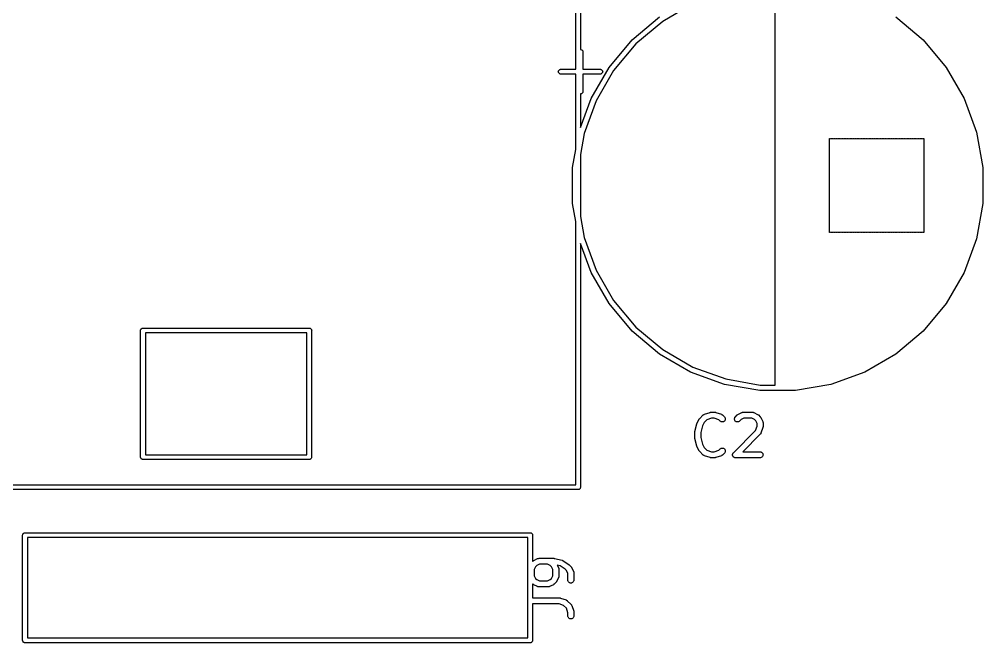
# Model space of a CAD drawing. Extents: x 66.2 to 106.7, y -141.1 to -95.9.
# Drawn here: x 81.13 to 105.47, y -141.09 to -125.34 of the extents above; entities that cross this region are included whole.
import ezdxf

# ---------------------------------------------------------------- set-up
doc = ezdxf.new("R2010")
doc.units = 0
doc.layers.add('BLACK', color=7, linetype='CONTINUOUS')

msp = doc.modelspace()

# ---------------------------------------------------------------- linework, layer by layer
at = {"layer": 'BLACK', "linetype": 'CONTINUOUS'}
for p, q in [((95.19, -126.605), (95.19, -124.58)), ((95.31, -124.58), (95.31, -126.105)), ((100.23, -134.581), (100.23, -124.58)), ((98.1516, -124.954), (97.3877, -125.395)), ((96.613, -125.863), (97.3074, -125.28)), ((103.273, -125.28), (103.967, -125.863)), ((97.3877, -125.395), (96.712, -125.962)), ((96.0304, -126.557), (96.613, -125.863)), ((96.712, -125.962), (96.1451, -126.638)), ((103.967, -125.863), (104.55, -126.557)), ((95.31, -126.105), (95.3104, -126.105)), ((95.3104, -126.105), (95.3221, -126.106)), ((95.3221, -126.106), (95.3334, -126.109)), ((95.3334, -126.109), (95.3438, -126.115)), ((95.3438, -126.115), (95.353, -126.122)), ((95.353, -126.122), (95.3605, -126.132)), ((95.3605, -126.132), (95.3661, -126.142)), ((95.3661, -126.142), (95.3695, -126.153)), ((95.3695, -126.153), (95.3704, -126.162)), ((95.3704, -126.162), (95.3704, -126.605)), ((94.7501, -126.665), (94.7512, -126.653)), ((94.7512, -126.677), (94.7501, -126.665)), ((94.7512, -126.653), (94.7547, -126.642)), ((94.7547, -126.688), (94.7512, -126.677)), ((94.7547, -126.642), (94.7602, -126.632)), ((94.7602, -126.698), (94.7547, -126.688)), ((94.7602, -126.632), (94.7677, -126.622)), ((94.7677, -126.708), (94.7602, -126.698)), ((94.7677, -126.622), (94.7769, -126.615)), ((94.7769, -126.715), (94.7677, -126.708)), ((94.7769, -126.615), (94.7873, -126.609)), ((94.7873, -126.721), (94.7769, -126.715)), ((94.7873, -126.609), (94.7986, -126.606)), ((94.7986, -126.724), (94.7873, -126.721)), ((94.7986, -126.606), (94.8074, -126.605)), ((94.8074, -126.725), (94.7986, -126.724)), ((94.8074, -126.605), (95.19, -126.605)), ((95.19, -126.725), (94.8074, -126.725)), ((95.19, -128.632), (95.19, -126.725)), ((95.3704, -126.605), (95.8133, -126.605)), ((95.8133, -126.725), (95.3704, -126.725)), ((95.3704, -126.725), (95.3704, -127.168)), ((95.5772, -127.342), (96.0304, -126.557)), ((96.1451, -126.638), (95.7041, -127.402)), ((95.8133, -126.605), (95.8221, -126.606)), ((95.8221, -126.724), (95.8133, -126.725)), ((95.8221, -126.606), (95.8334, -126.609)), ((95.8334, -126.721), (95.8221, -126.724)), ((95.8334, -126.609), (95.8438, -126.615)), ((95.8438, -126.715), (95.8334, -126.721)), ((95.8438, -126.615), (95.853, -126.622)), ((95.853, -126.708), (95.8438, -126.715)), ((95.853, -126.622), (95.8605, -126.632)), ((95.8605, -126.698), (95.853, -126.708)), ((95.8605, -126.632), (95.8661, -126.642)), ((95.8661, -126.688), (95.8605, -126.698)), ((95.8661, -126.642), (95.8695, -126.653)), ((95.8695, -126.677), (95.8661, -126.688)), ((95.8695, -126.653), (95.8706, -126.665)), ((95.8706, -126.665), (95.8695, -126.677)), ((104.55, -126.557), (105.003, -127.342)), ((95.3104, -127.225), (95.31, -127.225)), ((95.31, -127.225), (95.31, -128.077)), ((95.3221, -127.224), (95.3104, -127.225)), ((95.3334, -127.221), (95.3221, -127.224)), ((95.3438, -127.215), (95.3334, -127.221)), ((95.353, -127.208), (95.3438, -127.215)), ((95.3605, -127.198), (95.353, -127.208)), ((95.3661, -127.188), (95.3605, -127.198)), ((95.3695, -127.177), (95.3661, -127.188)), ((95.3704, -127.168), (95.3695, -127.177)), ((95.31, -128.077), (95.5772, -127.342)), ((95.7041, -127.402), (95.4024, -128.23)), ((105.003, -127.342), (105.313, -128.194)), ((95.4024, -128.23), (95.31, -128.754)), ((105.313, -128.194), (105.47, -129.087)), ((101.599, -128.358), (101.591, -128.356)), ((101.591, -128.356), (101.591, -130.724)), ((101.611, -128.359), (101.599, -128.358)), ((101.623, -128.358), (101.611, -128.359)), ((101.631, -128.356), (101.623, -128.358)), ((101.639, -128.358), (101.631, -128.356)), ((101.651, -128.359), (101.639, -128.358)), ((101.663, -128.358), (101.651, -128.359)), ((101.671, -128.356), (101.663, -128.358)), ((101.679, -128.358), (101.671, -128.356)), ((101.691, -128.359), (101.679, -128.358)), ((101.703, -128.358), (101.691, -128.359)), ((101.711, -128.356), (101.703, -128.358)), ((101.719, -128.358), (101.711, -128.356)), ((101.731, -128.359), (101.719, -128.358)), ((101.743, -128.358), (101.731, -128.359)), ((101.751, -128.356), (101.743, -128.358)), ((101.759, -128.358), (101.751, -128.356)), ((101.771, -128.359), (101.759, -128.358)), ((101.783, -128.358), (101.771, -128.359)), ((101.791, -128.356), (101.783, -128.358)), ((101.799, -128.358), (101.791, -128.356)), ((101.811, -128.359), (101.799, -128.358)), ((101.823, -128.358), (101.811, -128.359)), ((101.831, -128.356), (101.823, -128.358)), ((101.839, -128.358), (101.831, -128.356)), ((101.851, -128.359), (101.839, -128.358)), ((101.863, -128.358), (101.851, -128.359)), ((101.871, -128.356), (101.863, -128.358)), ((101.879, -128.358), (101.871, -128.356)), ((101.891, -128.359), (101.879, -128.358)), ((101.903, -128.358), (101.891, -128.359)), ((101.911, -128.356), (101.903, -128.358)), ((101.919, -128.358), (101.911, -128.356)), ((101.931, -128.359), (101.919, -128.358)), ((101.943, -128.358), (101.931, -128.359)), ((101.951, -128.356), (101.943, -128.358)), ((101.959, -128.358), (101.951, -128.356)), ((101.971, -128.359), (101.959, -128.358)), ((101.983, -128.358), (101.971, -128.359)), ((101.991, -128.356), (101.983, -128.358)), ((101.999, -128.358), (101.991, -128.356)), ((102.011, -128.359), (101.999, -128.358)), ((102.023, -128.358), (102.011, -128.359)), ((102.031, -128.356), (102.023, -128.358)), ((102.039, -128.358), (102.031, -128.356)), ((102.051, -128.359), (102.039, -128.358)), ((102.063, -128.358), (102.051, -128.359)), ((102.071, -128.356), (102.063, -128.358)), ((102.079, -128.358), (102.071, -128.356)), ((102.091, -128.359), (102.079, -128.358)), ((102.103, -128.358), (102.091, -128.359)), ((102.111, -128.356), (102.103, -128.358)), ((102.119, -128.358), (102.111, -128.356)), ((102.131, -128.359), (102.119, -128.358)), ((102.143, -128.358), (102.131, -128.359)), ((102.151, -128.356), (102.143, -128.358)), ((102.159, -128.358), (102.151, -128.356)), ((102.171, -128.359), (102.159, -128.358)), ((102.183, -128.358), (102.171, -128.359)), ((102.191, -128.356), (102.183, -128.358)), ((102.199, -128.358), (102.191, -128.356)), ((102.211, -128.359), (102.199, -128.358)), ((102.223, -128.358), (102.211, -128.359)), ((102.231, -128.356), (102.223, -128.358)), ((102.239, -128.358), (102.231, -128.356)), ((102.251, -128.359), (102.239, -128.358)), ((102.263, -128.358), (102.251, -128.359)), ((102.271, -128.356), (102.263, -128.358)), ((102.279, -128.358), (102.271, -128.356)), ((102.291, -128.359), (102.279, -128.358)), ((102.303, -128.358), (102.291, -128.359)), ((102.311, -128.356), (102.303, -128.358)), ((102.319, -128.358), (102.311, -128.356)), ((102.331, -128.359), (102.319, -128.358)), ((102.343, -128.358), (102.331, -128.359)), ((102.351, -128.356), (102.343, -128.358)), ((102.359, -128.358), (102.351, -128.356)), ((102.371, -128.359), (102.359, -128.358)), ((102.383, -128.358), (102.371, -128.359)), ((102.391, -128.356), (102.383, -128.358)), ((102.399, -128.358), (102.391, -128.356)), ((102.411, -128.359), (102.399, -128.358)), ((102.423, -128.358), (102.411, -128.359)), ((102.431, -128.356), (102.423, -128.358)), ((102.439, -128.358), (102.431, -128.356)), ((102.451, -128.359), (102.439, -128.358)), ((102.463, -128.358), (102.451, -128.359)), ((102.471, -128.356), (102.463, -128.358)), ((102.479, -128.358), (102.471, -128.356)), ((102.491, -128.359), (102.479, -128.358)), ((102.503, -128.358), (102.491, -128.359)), ((102.511, -128.356), (102.503, -128.358)), ((102.519, -128.358), (102.511, -128.356)), ((102.531, -128.359), (102.519, -128.358)), ((102.543, -128.358), (102.531, -128.359)), ((102.551, -128.356), (102.543, -128.358)), ((102.559, -128.358), (102.551, -128.356)), ((102.571, -128.359), (102.559, -128.358)), ((102.583, -128.358), (102.571, -128.359)), ((102.591, -128.356), (102.583, -128.358)), ((102.599, -128.358), (102.591, -128.356)), ((102.611, -128.359), (102.599, -128.358)), ((102.623, -128.358), (102.611, -128.359)), ((102.631, -128.356), (102.623, -128.358)), ((102.639, -128.358), (102.631, -128.356)), ((102.651, -128.359), (102.639, -128.358)), ((102.663, -128.358), (102.651, -128.359)), ((102.671, -128.356), (102.663, -128.358)), ((102.679, -128.358), (102.671, -128.356)), ((102.691, -128.359), (102.679, -128.358)), ((102.703, -128.358), (102.691, -128.359)), ((102.711, -128.356), (102.703, -128.358)), ((102.719, -128.358), (102.711, -128.356)), ((102.731, -128.359), (102.719, -128.358)), ((102.743, -128.358), (102.731, -128.359)), ((102.751, -128.356), (102.743, -128.358)), ((102.759, -128.358), (102.751, -128.356)), ((102.771, -128.359), (102.759, -128.358)), ((102.783, -128.358), (102.771, -128.359)), ((102.791, -128.356), (102.783, -128.358)), ((102.799, -128.358), (102.791, -128.356)), ((102.811, -128.359), (102.799, -128.358)), ((102.823, -128.358), (102.811, -128.359)), ((102.831, -128.356), (102.823, -128.358)), ((102.839, -128.358), (102.831, -128.356)), ((102.851, -128.359), (102.839, -128.358)), ((102.863, -128.358), (102.851, -128.359)), ((102.871, -128.356), (102.863, -128.358)), ((102.879, -128.358), (102.871, -128.356)), ((102.891, -128.359), (102.879, -128.358)), ((102.903, -128.358), (102.891, -128.359)), ((102.911, -128.356), (102.903, -128.358)), ((102.919, -128.358), (102.911, -128.356)), ((102.931, -128.359), (102.919, -128.358)), ((102.943, -128.358), (102.931, -128.359)), ((102.951, -128.356), (102.943, -128.358)), ((102.959, -128.358), (102.951, -128.356)), ((102.971, -128.359), (102.959, -128.358)), ((102.983, -128.358), (102.971, -128.359)), ((102.991, -128.356), (102.983, -128.358)), ((102.999, -128.358), (102.991, -128.356)), ((103.011, -128.359), (102.999, -128.358)), ((103.023, -128.358), (103.011, -128.359)), ((103.031, -128.356), (103.023, -128.358)), ((103.039, -128.358), (103.031, -128.356)), ((103.051, -128.359), (103.039, -128.358)), ((103.063, -128.358), (103.051, -128.359)), ((103.071, -128.356), (103.063, -128.358)), ((103.079, -128.358), (103.071, -128.356)), ((103.091, -128.359), (103.079, -128.358)), ((103.103, -128.358), (103.091, -128.359)), ((103.111, -128.356), (103.103, -128.358)), ((103.119, -128.358), (103.111, -128.356)), ((103.131, -128.359), (103.119, -128.358)), ((103.143, -128.358), (103.131, -128.359)), ((103.151, -128.356), (103.143, -128.358)), ((103.159, -128.358), (103.151, -128.356)), ((103.171, -128.359), (103.159, -128.358)), ((103.183, -128.358), (103.171, -128.359)), ((103.191, -128.356), (103.183, -128.358)), ((103.199, -128.358), (103.191, -128.356)), ((103.211, -128.359), (103.199, -128.358)), ((103.223, -128.358), (103.211, -128.359)), ((103.231, -128.356), (103.223, -128.358)), ((103.239, -128.358), (103.231, -128.356)), ((103.251, -128.359), (103.239, -128.358)), ((103.263, -128.358), (103.251, -128.359)), ((103.271, -128.356), (103.263, -128.358)), ((103.279, -128.358), (103.271, -128.356)), ((103.291, -128.359), (103.279, -128.358)), ((103.303, -128.358), (103.291, -128.359)), ((103.311, -128.356), (103.303, -128.358)), ((103.319, -128.358), (103.311, -128.356)), ((103.331, -128.359), (103.319, -128.358)), ((103.343, -128.358), (103.331, -128.359)), ((103.351, -128.356), (103.343, -128.358)), ((103.359, -128.358), (103.351, -128.356)), ((103.371, -128.359), (103.359, -128.358)), ((103.383, -128.358), (103.371, -128.359)), ((103.391, -128.356), (103.383, -128.358)), ((103.399, -128.358), (103.391, -128.356)), ((103.411, -128.359), (103.399, -128.358)), ((103.423, -128.358), (103.411, -128.359)), ((103.431, -128.356), (103.423, -128.358)), ((103.439, -128.358), (103.431, -128.356)), ((103.451, -128.359), (103.439, -128.358)), ((103.463, -128.358), (103.451, -128.359)), ((103.471, -128.356), (103.463, -128.358)), ((103.479, -128.358), (103.471, -128.356)), ((103.491, -128.359), (103.479, -128.358)), ((103.503, -128.358), (103.491, -128.359)), ((103.511, -128.356), (103.503, -128.358)), ((103.519, -128.358), (103.511, -128.356)), ((103.531, -128.359), (103.519, -128.358)), ((103.543, -128.358), (103.531, -128.359)), ((103.551, -128.356), (103.543, -128.358)), ((103.559, -128.358), (103.551, -128.356)), ((103.571, -128.359), (103.559, -128.358)), ((103.583, -128.358), (103.571, -128.359)), ((103.591, -128.356), (103.583, -128.358)), ((103.599, -128.358), (103.591, -128.356)), ((103.611, -128.359), (103.599, -128.358)), ((103.623, -128.358), (103.611, -128.359)), ((103.631, -128.356), (103.623, -128.358)), ((103.639, -128.358), (103.631, -128.356)), ((103.651, -128.359), (103.639, -128.358)), ((103.663, -128.358), (103.651, -128.359)), ((103.671, -128.356), (103.663, -128.358)), ((103.679, -128.358), (103.671, -128.356)), ((103.691, -128.359), (103.679, -128.358)), ((103.703, -128.358), (103.691, -128.359)), ((103.711, -128.356), (103.703, -128.358)), ((103.719, -128.358), (103.711, -128.356)), ((103.731, -128.359), (103.719, -128.358)), ((103.743, -128.358), (103.731, -128.359)), ((103.751, -128.356), (103.743, -128.358)), ((103.759, -128.358), (103.751, -128.356)), ((103.771, -128.359), (103.759, -128.358)), ((103.783, -128.358), (103.771, -128.359)), ((103.791, -128.356), (103.783, -128.358)), ((103.799, -128.358), (103.791, -128.356)), ((103.811, -128.359), (103.799, -128.358)), ((103.823, -128.358), (103.811, -128.359)), ((103.831, -128.356), (103.823, -128.358)), ((103.839, -128.358), (103.831, -128.356)), ((103.851, -128.359), (103.839, -128.358)), ((103.863, -128.358), (103.851, -128.359)), ((103.871, -128.356), (103.863, -128.358)), ((103.879, -128.358), (103.871, -128.356)), ((103.891, -128.359), (103.879, -128.358)), ((103.903, -128.358), (103.891, -128.359)), ((103.911, -128.356), (103.903, -128.358)), ((103.919, -128.358), (103.911, -128.356)), ((103.931, -128.359), (103.919, -128.358)), ((103.943, -128.358), (103.931, -128.359)), ((103.951, -128.356), (103.943, -128.358)), ((103.959, -128.358), (103.951, -128.356)), ((103.971, -128.359), (103.959, -128.358)), ((103.983, -128.358), (103.971, -128.359)), ((103.991, -128.356), (103.983, -128.358)), ((103.991, -130.724), (103.991, -128.356)), ((103.991, -128.356), (103.991, -128.356)), ((95.1098, -129.087), (95.19, -128.632)), ((95.31, -128.754), (95.31, -130.326)), ((95.1098, -129.993), (95.1098, -129.087)), ((105.47, -129.087), (105.47, -129.993)), ((95.19, -130.448), (95.1098, -129.993)), ((105.47, -129.993), (105.313, -130.886)), ((95.31, -130.326), (95.4024, -130.85)), ((95.19, -137.1), (95.19, -130.448)), ((95.4024, -130.85), (95.7041, -131.678)), ((101.591, -130.724), (101.599, -130.722)), ((101.599, -130.722), (101.611, -130.721)), ((101.611, -130.721), (101.623, -130.722)), ((101.623, -130.722), (101.631, -130.724)), ((101.631, -130.724), (101.639, -130.722)), ((101.639, -130.722), (101.651, -130.721)), ((101.651, -130.721), (101.663, -130.722)), ((101.663, -130.722), (101.671, -130.724)), ((101.671, -130.724), (101.679, -130.722)), ((101.679, -130.722), (101.691, -130.721)), ((101.691, -130.721), (101.703, -130.722)), ((101.703, -130.722), (101.711, -130.724)), ((101.711, -130.724), (101.719, -130.722)), ((101.719, -130.722), (101.731, -130.721)), ((101.731, -130.721), (101.743, -130.722)), ((101.743, -130.722), (101.751, -130.724)), ((101.751, -130.724), (101.759, -130.722)), ((101.759, -130.722), (101.771, -130.721)), ((101.771, -130.721), (101.783, -130.722)), ((101.783, -130.722), (101.791, -130.724)), ((101.791, -130.724), (101.799, -130.722)), ((101.799, -130.722), (101.811, -130.721)), ((101.811, -130.721), (101.823, -130.722)), ((101.823, -130.722), (101.831, -130.724)), ((101.831, -130.724), (101.839, -130.722)), ((101.839, -130.722), (101.851, -130.721)), ((101.851, -130.721), (101.863, -130.722)), ((101.863, -130.722), (101.871, -130.724)), ((101.871, -130.724), (101.879, -130.722)), ((101.879, -130.722), (101.891, -130.721)), ((101.891, -130.721), (101.903, -130.722)), ((101.903, -130.722), (101.911, -130.724)), ((101.911, -130.724), (101.919, -130.722)), ((101.919, -130.722), (101.931, -130.721)), ((101.931, -130.721), (101.943, -130.722)), ((101.943, -130.722), (101.951, -130.724)), ((101.951, -130.724), (101.959, -130.722)), ((101.959, -130.722), (101.971, -130.721)), ((101.971, -130.721), (101.983, -130.722)), ((101.983, -130.722), (101.991, -130.724)), ((101.991, -130.724), (101.999, -130.722)), ((101.999, -130.722), (102.011, -130.721)), ((102.011, -130.721), (102.023, -130.722)), ((102.023, -130.722), (102.031, -130.724)), ((102.031, -130.724), (102.039, -130.722)), ((102.039, -130.722), (102.051, -130.721)), ((102.051, -130.721), (102.063, -130.722)), ((102.063, -130.722), (102.071, -130.724)), ((102.071, -130.724), (102.079, -130.722)), ((102.079, -130.722), (102.091, -130.721)), ((102.091, -130.721), (102.103, -130.722)), ((102.103, -130.722), (102.111, -130.724)), ((102.111, -130.724), (102.119, -130.722)), ((102.119, -130.722), (102.131, -130.721)), ((102.131, -130.721), (102.143, -130.722)), ((102.143, -130.722), (102.151, -130.724)), ((102.151, -130.724), (102.159, -130.722)), ((102.159, -130.722), (102.171, -130.721)), ((102.171, -130.721), (102.183, -130.722)), ((102.183, -130.722), (102.191, -130.724)), ((102.191, -130.724), (102.199, -130.722)), ((102.199, -130.722), (102.211, -130.721)), ((102.211, -130.721), (102.223, -130.722)), ((102.223, -130.722), (102.231, -130.724)), ((102.231, -130.724), (102.239, -130.722)), ((102.239, -130.722), (102.251, -130.721)), ((102.251, -130.721), (102.263, -130.722)), ((102.263, -130.722), (102.271, -130.724)), ((102.271, -130.724), (102.279, -130.722)), ((102.279, -130.722), (102.291, -130.721)), ((102.291, -130.721), (102.303, -130.722)), ((102.303, -130.722), (102.311, -130.724)), ((102.311, -130.724), (102.319, -130.722)), ((102.319, -130.722), (102.331, -130.721)), ((102.331, -130.721), (102.343, -130.722)), ((102.343, -130.722), (102.351, -130.724)), ((102.351, -130.724), (102.359, -130.722)), ((102.359, -130.722), (102.371, -130.721)), ((102.371, -130.721), (102.383, -130.722)), ((102.383, -130.722), (102.391, -130.724)), ((102.391, -130.724), (102.399, -130.722)), ((102.399, -130.722), (102.411, -130.721)), ((102.411, -130.721), (102.423, -130.722)), ((102.423, -130.722), (102.431, -130.724)), ((102.431, -130.724), (102.439, -130.722)), ((102.439, -130.722), (102.451, -130.721)), ((102.451, -130.721), (102.463, -130.722)), ((102.463, -130.722), (102.471, -130.724)), ((102.471, -130.724), (102.479, -130.722)), ((102.479, -130.722), (102.491, -130.721)), ((102.491, -130.721), (102.503, -130.722)), ((102.503, -130.722), (102.511, -130.724)), ((102.511, -130.724), (102.519, -130.722)), ((102.519, -130.722), (102.531, -130.721)), ((102.531, -130.721), (102.543, -130.722)), ((102.543, -130.722), (102.551, -130.724)), ((102.551, -130.724), (102.559, -130.722)), ((102.559, -130.722), (102.571, -130.721)), ((102.571, -130.721), (102.583, -130.722)), ((102.583, -130.722), (102.591, -130.724)), ((102.591, -130.724), (102.599, -130.722)), ((102.599, -130.722), (102.611, -130.721)), ((102.611, -130.721), (102.623, -130.722)), ((102.623, -130.722), (102.631, -130.724)), ((102.631, -130.724), (102.639, -130.722)), ((102.639, -130.722), (102.651, -130.721)), ((102.651, -130.721), (102.663, -130.722)), ((102.663, -130.722), (102.671, -130.724)), ((102.671, -130.724), (102.679, -130.722)), ((102.679, -130.722), (102.691, -130.721)), ((102.691, -130.721), (102.703, -130.722)), ((102.703, -130.722), (102.711, -130.724)), ((102.711, -130.724), (102.719, -130.722)), ((102.719, -130.722), (102.731, -130.721)), ((102.731, -130.721), (102.743, -130.722)), ((102.743, -130.722), (102.751, -130.724)), ((102.751, -130.724), (102.759, -130.722)), ((102.759, -130.722), (102.771, -130.721)), ((102.771, -130.721), (102.783, -130.722)), ((102.783, -130.722), (102.791, -130.724)), ((102.791, -130.724), (102.799, -130.722)), ((102.799, -130.722), (102.811, -130.721)), ((102.811, -130.721), (102.823, -130.722)), ((102.823, -130.722), (102.831, -130.724)), ((102.831, -130.724), (102.839, -130.722)), ((102.839, -130.722), (102.851, -130.721)), ((102.851, -130.721), (102.863, -130.722)), ((102.863, -130.722), (102.871, -130.724)), ((102.871, -130.724), (102.879, -130.722)), ((102.879, -130.722), (102.891, -130.721)), ((102.891, -130.721), (102.903, -130.722)), ((102.903, -130.722), (102.911, -130.724)), ((102.911, -130.724), (102.919, -130.722)), ((102.919, -130.722), (102.931, -130.721)), ((102.931, -130.721), (102.943, -130.722)), ((102.943, -130.722), (102.951, -130.724)), ((102.951, -130.724), (102.959, -130.722)), ((102.959, -130.722), (102.971, -130.721)), ((102.971, -130.721), (102.983, -130.722)), ((102.983, -130.722), (102.991, -130.724)), ((102.991, -130.724), (102.999, -130.722)), ((102.999, -130.722), (103.011, -130.721)), ((103.011, -130.721), (103.023, -130.722)), ((103.023, -130.722), (103.031, -130.724)), ((103.031, -130.724), (103.039, -130.722)), ((103.039, -130.722), (103.051, -130.721)), ((103.051, -130.721), (103.063, -130.722)), ((103.063, -130.722), (103.071, -130.724)), ((103.071, -130.724), (103.079, -130.722)), ((103.079, -130.722), (103.091, -130.721)), ((103.091, -130.721), (103.103, -130.722)), ((103.103, -130.722), (103.111, -130.724)), ((103.111, -130.724), (103.119, -130.722)), ((103.119, -130.722), (103.131, -130.721)), ((103.131, -130.721), (103.143, -130.722)), ((103.143, -130.722), (103.151, -130.724)), ((103.151, -130.724), (103.159, -130.722)), ((103.159, -130.722), (103.171, -130.721)), ((103.171, -130.721), (103.183, -130.722)), ((103.183, -130.722), (103.191, -130.724)), ((103.191, -130.724), (103.199, -130.722)), ((103.199, -130.722), (103.211, -130.721)), ((103.211, -130.721), (103.223, -130.722)), ((103.223, -130.722), (103.231, -130.724)), ((103.231, -130.724), (103.239, -130.722)), ((103.239, -130.722), (103.251, -130.721)), ((103.251, -130.721), (103.263, -130.722)), ((103.263, -130.722), (103.271, -130.724)), ((103.271, -130.724), (103.279, -130.722)), ((103.279, -130.722), (103.291, -130.721)), ((103.291, -130.721), (103.303, -130.722)), ((103.303, -130.722), (103.311, -130.724)), ((103.311, -130.724), (103.319, -130.722)), ((103.319, -130.722), (103.331, -130.721)), ((103.331, -130.721), (103.343, -130.722)), ((103.343, -130.722), (103.351, -130.724)), ((103.351, -130.724), (103.359, -130.722)), ((103.359, -130.722), (103.371, -130.721)), ((103.371, -130.721), (103.383, -130.722)), ((103.383, -130.722), (103.391, -130.724)), ((103.391, -130.724), (103.399, -130.722)), ((103.399, -130.722), (103.411, -130.721)), ((103.411, -130.721), (103.423, -130.722)), ((103.423, -130.722), (103.431, -130.724)), ((103.431, -130.724), (103.439, -130.722)), ((103.439, -130.722), (103.451, -130.721)), ((103.451, -130.721), (103.463, -130.722)), ((103.463, -130.722), (103.471, -130.724)), ((103.471, -130.724), (103.479, -130.722)), ((103.479, -130.722), (103.491, -130.721)), ((103.491, -130.721), (103.503, -130.722)), ((103.503, -130.722), (103.511, -130.724)), ((103.511, -130.724), (103.519, -130.722)), ((103.519, -130.722), (103.531, -130.721)), ((103.531, -130.721), (103.543, -130.722)), ((103.543, -130.722), (103.551, -130.724)), ((103.551, -130.724), (103.559, -130.722)), ((103.559, -130.722), (103.571, -130.721)), ((103.571, -130.721), (103.583, -130.722)), ((103.583, -130.722), (103.591, -130.724)), ((103.591, -130.724), (103.599, -130.722)), ((103.599, -130.722), (103.611, -130.721)), ((103.611, -130.721), (103.623, -130.722)), ((103.623, -130.722), (103.631, -130.724)), ((103.631, -130.724), (103.639, -130.722)), ((103.639, -130.722), (103.651, -130.721)), ((103.651, -130.721), (103.663, -130.722)), ((103.663, -130.722), (103.671, -130.724)), ((103.671, -130.724), (103.679, -130.722)), ((103.679, -130.722), (103.691, -130.721)), ((103.691, -130.721), (103.703, -130.722)), ((103.703, -130.722), (103.711, -130.724)), ((103.711, -130.724), (103.719, -130.722)), ((103.719, -130.722), (103.731, -130.721)), ((103.731, -130.721), (103.743, -130.722)), ((103.743, -130.722), (103.751, -130.724)), ((103.751, -130.724), (103.759, -130.722)), ((103.759, -130.722), (103.771, -130.721)), ((103.771, -130.721), (103.783, -130.722)), ((103.783, -130.722), (103.791, -130.724)), ((103.791, -130.724), (103.799, -130.722)), ((103.799, -130.722), (103.811, -130.721)), ((103.811, -130.721), (103.823, -130.722)), ((103.823, -130.722), (103.831, -130.724)), ((103.831, -130.724), (103.839, -130.722)), ((103.839, -130.722), (103.851, -130.721)), ((103.851, -130.721), (103.863, -130.722)), ((103.863, -130.722), (103.871, -130.724)), ((103.871, -130.724), (103.879, -130.722)), ((103.879, -130.722), (103.891, -130.721)), ((103.891, -130.721), (103.903, -130.722)), ((103.903, -130.722), (103.911, -130.724)), ((103.911, -130.724), (103.919, -130.722)), ((103.919, -130.722), (103.931, -130.721)), ((103.931, -130.721), (103.943, -130.722)), ((103.943, -130.722), (103.951, -130.724)), ((103.951, -130.724), (103.959, -130.722)), ((103.959, -130.722), (103.971, -130.721)), ((103.971, -130.721), (103.983, -130.722)), ((103.983, -130.722), (103.991, -130.724)), ((103.991, -130.724), (103.991, -130.724)), ((105.313, -130.886), (105.003, -131.738)), ((95.5772, -131.738), (95.31, -131.003)), ((95.31, -131.003), (95.31, -137.157)), ((96.0304, -132.523), (95.5772, -131.738)), ((95.7041, -131.678), (96.1451, -132.442)), ((105.003, -131.738), (104.55, -132.523)), ((96.613, -133.217), (96.0304, -132.523)), ((96.1451, -132.442), (96.712, -133.118)), ((104.55, -132.523), (103.967, -133.217)), ((84.1997, -133.2), (84.2009, -133.188)), ((84.2, -133.203), (84.1997, -133.2)), ((84.2, -136.397), (84.2, -133.203)), ((84.2009, -133.188), (84.2043, -133.177)), ((84.2043, -133.177), (84.2099, -133.167)), ((84.2099, -133.167), (84.2174, -133.157)), ((84.2174, -133.157), (84.2265, -133.15)), ((84.2265, -133.15), (84.2369, -133.144)), ((84.2369, -133.144), (84.2482, -133.141)), ((84.2482, -133.141), (84.2571, -133.14)), ((84.2571, -133.14), (84.2571, -133.14)), ((84.2571, -133.14), (84.26, -133.14)), ((84.26, -133.14), (84.2629, -133.14)), ((84.2629, -133.14), (88.4571, -133.14)), ((84.32, -133.26), (84.32, -136.34)), ((88.4, -133.26), (84.32, -133.26)), ((88.4, -136.34), (88.4, -133.26)), ((88.4571, -133.14), (88.46, -133.14)), ((88.46, -133.14), (88.4629, -133.14)), ((88.4629, -133.14), (88.4629, -133.14)), ((88.4629, -133.14), (88.4718, -133.141)), ((88.4718, -133.141), (88.4831, -133.144)), ((88.4831, -133.144), (88.4935, -133.15)), ((88.4935, -133.15), (88.5026, -133.157)), ((88.5026, -133.157), (88.5101, -133.167)), ((88.5101, -133.167), (88.5157, -133.177)), ((88.5157, -133.177), (88.5191, -133.188)), ((88.5191, -133.188), (88.5203, -133.2)), ((88.5203, -133.2), (88.52, -133.203)), ((88.52, -133.203), (88.52, -136.397)), ((97.3074, -133.8), (96.613, -133.217)), ((96.712, -133.118), (97.3877, -133.685)), ((103.967, -133.217), (103.273, -133.8)), ((98.0924, -134.253), (97.3074, -133.8)), ((97.3877, -133.685), (98.1516, -134.126)), ((103.273, -133.8), (102.488, -134.253)), ((98.9441, -134.563), (98.0924, -134.253)), ((98.1516, -134.126), (98.9804, -134.428)), ((102.488, -134.253), (101.636, -134.563)), ((99.8368, -134.72), (98.9441, -134.563)), ((98.9804, -134.428), (99.849, -134.581)), ((101.636, -134.563), (100.743, -134.72)), ((100.743, -134.72), (99.8368, -134.72)), ((99.849, -134.581), (100.23, -134.581)), ((98.441, -135.319), (98.5839, -135.271)), ((98.5839, -135.271), (98.5849, -135.271)), ((98.5849, -135.271), (98.589, -135.27)), ((98.589, -135.27), (98.5931, -135.269)), ((98.5931, -135.269), (98.5962, -135.269)), ((98.5962, -135.269), (98.5992, -135.268)), ((98.5992, -135.268), (98.6034, -135.268)), ((98.6034, -135.268), (98.6076, -135.267)), ((98.6076, -135.267), (98.7029, -135.267)), ((98.7029, -135.267), (98.7039, -135.267)), ((98.7039, -135.267), (98.7081, -135.268)), ((98.7081, -135.268), (98.7123, -135.268)), ((98.7123, -135.268), (98.7153, -135.269)), ((98.7153, -135.269), (98.7184, -135.269)), ((98.7184, -135.269), (98.7225, -135.27)), ((98.7225, -135.27), (98.7266, -135.271)), ((98.7266, -135.271), (98.8694, -135.319)), ((99.2884, -135.323), (99.3836, -135.275)), ((99.3836, -135.275), (99.3845, -135.275)), ((99.3845, -135.275), (99.3866, -135.274)), ((99.3866, -135.274), (99.3886, -135.273)), ((99.3886, -135.273), (99.3935, -135.272)), ((99.3935, -135.272), (99.3983, -135.27)), ((99.3983, -135.27), (99.4005, -135.269)), ((99.4005, -135.269), (99.4026, -135.269)), ((99.4026, -135.269), (99.4077, -135.268)), ((99.4077, -135.268), (99.4127, -135.268)), ((99.4127, -135.268), (99.4149, -135.268)), ((99.4149, -135.268), (99.4171, -135.267)), ((99.4171, -135.267), (99.6552, -135.267)), ((99.6552, -135.267), (99.6563, -135.267)), ((99.6563, -135.267), (99.6585, -135.268)), ((99.6585, -135.268), (99.6607, -135.268)), ((99.6607, -135.268), (99.6657, -135.268)), ((99.6657, -135.268), (99.6708, -135.269)), ((99.6708, -135.269), (99.6729, -135.27)), ((99.6729, -135.27), (99.6751, -135.27)), ((99.6751, -135.27), (99.6799, -135.272)), ((99.6799, -135.272), (99.6848, -135.273)), ((99.6848, -135.273), (99.6867, -135.275)), ((99.6867, -135.275), (99.6888, -135.275)), ((99.6888, -135.275), (99.784, -135.323)), ((98.2548, -135.547), (98.3024, -135.452)), ((98.3024, -135.452), (98.3029, -135.451)), ((98.3029, -135.451), (98.3052, -135.447)), ((98.3052, -135.447), (98.3072, -135.444)), ((98.3072, -135.444), (98.3092, -135.441)), ((98.3092, -135.441), (98.3109, -135.438)), ((98.3109, -135.438), (98.3138, -135.435)), ((98.3138, -135.435), (98.3165, -135.432)), ((98.3165, -135.432), (98.4117, -135.337)), ((98.4312, -135.53), (98.3927, -135.607)), ((98.4117, -135.337), (98.4125, -135.336)), ((98.4125, -135.336), (98.4142, -135.335)), ((98.4142, -135.335), (98.4157, -135.333)), ((98.4157, -135.333), (98.4199, -135.33)), ((98.4199, -135.33), (98.4239, -135.327)), ((98.4239, -135.327), (98.4259, -135.326)), ((98.4259, -135.326), (98.4277, -135.325)), ((98.4277, -135.325), (98.4324, -135.323)), ((98.5053, -135.456), (98.4312, -135.53)), ((98.4324, -135.323), (98.4369, -135.32)), ((98.4369, -135.32), (98.439, -135.32)), ((98.439, -135.32), (98.441, -135.319)), ((98.6198, -135.417), (98.5053, -135.456)), ((98.6907, -135.417), (98.6198, -135.417)), ((98.8052, -135.456), (98.6907, -135.417)), ((98.8403, -135.491), (98.8052, -135.456)), ((98.8516, -135.5), (98.8403, -135.491)), ((98.8645, -135.507), (98.8516, -135.5)), ((98.8785, -135.511), (98.8645, -135.507)), ((98.8694, -135.319), (98.8704, -135.319)), ((98.8704, -135.319), (98.8724, -135.32)), ((98.8724, -135.32), (98.8745, -135.321)), ((98.8745, -135.321), (98.8791, -135.323)), ((98.8931, -135.513), (98.8785, -135.511)), ((98.8791, -135.323), (98.8837, -135.325)), ((98.8837, -135.325), (98.8855, -135.327)), ((98.8855, -135.327), (98.8874, -135.328)), ((98.8874, -135.328), (98.8914, -135.331)), ((98.8914, -135.331), (98.8955, -135.334)), ((98.9076, -135.511), (98.8931, -135.513)), ((98.8955, -135.334), (98.897, -135.336)), ((98.897, -135.336), (98.8987, -135.337)), ((98.8987, -135.337), (98.9464, -135.385)), ((98.9217, -135.507), (98.9076, -135.511)), ((98.9346, -135.5), (98.9217, -135.507)), ((98.946, -135.491), (98.9346, -135.5)), ((98.9554, -135.48), (98.946, -135.491)), ((98.9464, -135.385), (98.9471, -135.385)), ((98.9471, -135.385), (98.9562, -135.397)), ((98.9624, -135.467), (98.9554, -135.48)), ((98.9562, -135.397), (98.963, -135.41)), ((98.9667, -135.453), (98.9624, -135.467)), ((98.963, -135.41), (98.9671, -135.424)), ((98.9683, -135.438), (98.9667, -135.453)), ((98.9671, -135.424), (98.9683, -135.438)), ((99.1993, -135.437), (99.2008, -135.423)), ((99.2007, -135.452), (99.1993, -135.437)), ((99.2048, -135.466), (99.2007, -135.452)), ((99.2008, -135.423), (99.205, -135.409)), ((99.2117, -135.479), (99.2048, -135.466)), ((99.205, -135.409), (99.212, -135.396)), ((99.2209, -135.49), (99.2117, -135.479)), ((99.212, -135.396), (99.2213, -135.385)), ((99.2321, -135.5), (99.2209, -135.49)), ((99.2213, -135.385), (99.2689, -135.337)), ((99.245, -135.507), (99.2321, -135.5)), ((99.2589, -135.511), (99.245, -135.507)), ((99.2735, -135.513), (99.2589, -135.511)), ((99.2689, -135.337), (99.2696, -135.336)), ((99.2696, -135.336), (99.2729, -135.334)), ((99.2729, -135.334), (99.276, -135.331)), ((99.2881, -135.511), (99.2735, -135.513)), ((99.276, -135.331), (99.2786, -135.329)), ((99.2786, -135.329), (99.2811, -135.327)), ((99.2811, -135.327), (99.2848, -135.325)), ((99.2848, -135.325), (99.2884, -135.323)), ((99.3021, -135.507), (99.2881, -135.511)), ((99.3151, -135.501), (99.3021, -135.507)), ((99.3266, -135.491), (99.3151, -135.501)), ((99.3273, -135.491), (99.3266, -135.491)), ((99.3663, -135.452), (99.3273, -135.491)), ((99.4348, -135.417), (99.3663, -135.452)), ((99.6375, -135.417), (99.4348, -135.417)), ((99.706, -135.452), (99.6375, -135.417)), ((99.7365, -135.482), (99.706, -135.452)), ((99.7707, -135.551), (99.7365, -135.482)), ((99.784, -135.323), (99.785, -135.323)), ((99.785, -135.323), (99.7885, -135.326)), ((99.7885, -135.326), (99.7922, -135.328)), ((99.7922, -135.328), (99.7946, -135.33)), ((99.7946, -135.33), (99.7972, -135.331)), ((99.7972, -135.331), (99.8003, -135.334)), ((99.8003, -135.334), (99.8035, -135.337)), ((99.8035, -135.337), (99.8511, -135.385)), ((99.8511, -135.385), (99.8519, -135.385)), ((99.8519, -135.385), (99.8545, -135.389)), ((99.8545, -135.389), (99.8574, -135.392)), ((99.8574, -135.392), (99.859, -135.394)), ((99.859, -135.394), (99.861, -135.397)), ((99.861, -135.397), (99.8629, -135.401)), ((99.8629, -135.401), (99.8652, -135.404)), ((99.8652, -135.404), (99.9128, -135.499)), ((99.9128, -135.499), (99.9133, -135.5)), ((99.9133, -135.5), (99.914, -135.502)), ((99.914, -135.502), (99.9151, -135.504)), ((99.9151, -135.504), (99.9165, -135.509)), ((99.9165, -135.509), (99.9183, -135.514)), ((99.9183, -135.514), (99.9186, -135.516)), ((99.9186, -135.516), (99.9193, -135.518)), ((99.9193, -135.518), (99.9198, -135.523)), ((99.9198, -135.523), (99.9206, -135.528)), ((99.9206, -135.528), (99.9205, -135.531)), ((99.9205, -135.531), (99.9207, -135.533)), ((99.9207, -135.533), (99.9207, -135.628)), ((98.1993, -135.77), (98.1994, -135.769)), ((98.1993, -135.771), (98.1993, -135.77)), ((98.1993, -135.914), (98.1993, -135.771)), ((98.1994, -135.767), (98.2003, -135.761)), ((98.1994, -135.769), (98.1994, -135.767)), ((98.2003, -135.761), (98.2009, -135.755)), ((98.2009, -135.755), (98.2013, -135.754)), ((98.2013, -135.754), (98.2015, -135.753)), ((98.2015, -135.753), (98.2491, -135.562)), ((98.2491, -135.562), (98.2494, -135.561)), ((98.2494, -135.561), (98.2495, -135.561)), ((98.2495, -135.561), (98.2496, -135.561)), ((98.2496, -135.561), (98.2521, -135.554)), ((98.2521, -135.554), (98.2545, -135.548)), ((98.2545, -135.548), (98.2547, -135.547)), ((98.2547, -135.547), (98.2548, -135.547)), ((98.3927, -135.607), (98.3493, -135.78)), ((98.3493, -135.78), (98.3493, -135.905)), ((99.1736, -136.289), (99.7325, -135.73)), ((99.7325, -135.73), (99.7707, -135.616)), ((99.7707, -135.616), (99.7707, -135.551)), ((99.9169, -135.652), (99.8692, -135.795)), ((99.9178, -135.648), (99.9169, -135.652)), ((99.9191, -135.644), (99.9178, -135.648)), ((99.9194, -135.641), (99.9191, -135.644)), ((99.9201, -135.638), (99.9194, -135.641)), ((99.9202, -135.633), (99.9201, -135.638)), ((99.9207, -135.629), (99.9202, -135.633)), ((99.9207, -135.628), (99.9207, -135.629)), ((98.1994, -135.915), (98.1993, -135.914)), ((98.1993, -135.916), (98.1994, -135.915)), ((98.2001, -135.922), (98.1993, -135.916)), ((98.2007, -135.928), (98.2001, -135.922)), ((98.2011, -135.93), (98.2007, -135.928)), ((98.2013, -135.931), (98.2011, -135.93)), ((98.2015, -135.932), (98.2013, -135.931)), ((98.2491, -136.122), (98.2015, -135.932)), ((98.3493, -135.905), (98.3927, -136.078)), ((99.8511, -135.824), (99.4077, -136.267)), ((99.8525, -135.822), (99.8511, -135.824)), ((99.8541, -135.821), (99.8525, -135.822)), ((99.8572, -135.817), (99.8541, -135.821)), ((99.8604, -135.813), (99.8572, -135.817)), ((99.8615, -135.811), (99.8604, -135.813)), ((99.8628, -135.809), (99.8615, -135.811)), ((99.8649, -135.804), (99.8628, -135.809)), ((99.8673, -135.8), (99.8649, -135.804)), ((99.868, -135.798), (99.8673, -135.8)), ((99.8689, -135.796), (99.868, -135.798)), ((99.8692, -135.795), (99.8689, -135.796)), ((98.2493, -136.123), (98.2491, -136.122)), ((98.2517, -136.13), (98.2493, -136.123)), ((98.2493, -136.123), (98.2493, -136.123)), ((98.2541, -136.136), (98.2517, -136.13)), ((98.2542, -136.137), (98.2541, -136.136)), ((98.2544, -136.137), (98.2542, -136.137)), ((98.2548, -136.138), (98.2544, -136.137)), ((98.3024, -136.233), (98.2548, -136.138)), ((98.3047, -136.237), (98.3024, -136.233)), ((98.3066, -136.24), (98.3047, -136.237)), ((98.3086, -136.243), (98.3066, -136.24)), ((98.3102, -136.245), (98.3086, -136.243)), ((98.3131, -136.249), (98.3102, -136.245)), ((98.3158, -136.252), (98.3131, -136.249)), ((98.3165, -136.253), (98.3158, -136.252)), ((98.4117, -136.348), (98.3165, -136.253)), ((98.3927, -136.078), (98.4312, -136.155)), ((98.4312, -136.155), (98.5053, -136.229)), ((98.5053, -136.229), (98.6198, -136.267)), ((98.6198, -136.267), (98.6907, -136.267)), ((98.6907, -136.267), (98.8052, -136.229)), ((98.8052, -136.229), (98.8403, -136.194)), ((98.8403, -136.194), (98.841, -136.193)), ((98.841, -136.193), (98.8525, -136.184)), ((98.8525, -136.184), (98.8655, -136.178)), ((98.8655, -136.178), (98.8795, -136.173)), ((98.8795, -136.173), (98.8941, -136.172)), ((98.8941, -136.172), (98.9087, -136.174)), ((98.9087, -136.174), (98.9226, -136.178)), ((98.9226, -136.178), (98.9355, -136.185)), ((98.9355, -136.185), (98.9467, -136.194)), ((98.9467, -136.194), (98.9559, -136.206)), ((98.9626, -136.276), (98.9557, -136.289)), ((98.9559, -136.206), (98.9628, -136.219)), ((98.9669, -136.262), (98.9626, -136.276)), ((98.9628, -136.219), (98.967, -136.233)), ((98.9683, -136.247), (98.9669, -136.262)), ((98.967, -136.233), (98.9683, -136.247)), ((99.4077, -136.267), (99.8457, -136.267)), ((99.8457, -136.267), (99.8468, -136.267)), ((99.8468, -136.267), (99.8613, -136.269)), ((99.8613, -136.269), (99.8753, -136.273)), ((99.8753, -136.273), (99.8881, -136.28)), ((84.1997, -136.4), (84.2, -136.397)), ((84.2009, -136.412), (84.1997, -136.4)), ((84.2043, -136.423), (84.2009, -136.412)), ((84.2099, -136.433), (84.2043, -136.423)), ((84.2174, -136.443), (84.2099, -136.433)), ((84.2265, -136.45), (84.2174, -136.443)), ((84.2369, -136.456), (84.2265, -136.45)), ((84.2482, -136.459), (84.2369, -136.456)), ((84.26, -136.46), (84.2482, -136.459)), ((84.2629, -136.46), (84.26, -136.46)), ((88.4571, -136.46), (84.2629, -136.46)), ((84.32, -136.34), (88.4, -136.34)), ((88.46, -136.46), (88.4571, -136.46)), ((88.4718, -136.459), (88.46, -136.46)), ((88.4831, -136.456), (88.4718, -136.459)), ((88.4935, -136.45), (88.4831, -136.456)), ((88.5026, -136.443), (88.4935, -136.45)), ((88.5101, -136.433), (88.5026, -136.443)), ((88.5157, -136.423), (88.5101, -136.433)), ((88.5191, -136.412), (88.5157, -136.423)), ((88.52, -136.403), (88.5191, -136.412)), ((88.52, -136.397), (88.5203, -136.4)), ((88.5203, -136.4), (88.52, -136.403)), ((88.52, -136.403), (88.52, -136.403)), ((98.4134, -136.349), (98.4117, -136.348)), ((98.4149, -136.351), (98.4134, -136.349)), ((98.4191, -136.354), (98.4149, -136.351)), ((98.423, -136.357), (98.4191, -136.354)), ((98.425, -136.358), (98.423, -136.357)), ((98.4268, -136.359), (98.425, -136.358)), ((98.4314, -136.362), (98.4268, -136.359)), ((98.4359, -136.364), (98.4314, -136.362)), ((98.438, -136.365), (98.4359, -136.364)), ((98.4401, -136.366), (98.438, -136.365)), ((98.441, -136.366), (98.4401, -136.366)), ((98.5839, -136.414), (98.441, -136.366)), ((98.588, -136.414), (98.5839, -136.414)), ((98.592, -136.416), (98.588, -136.414)), ((98.5951, -136.416), (98.592, -136.416)), ((98.5982, -136.417), (98.5951, -136.416)), ((98.6024, -136.417), (98.5982, -136.417)), ((98.6066, -136.417), (98.6024, -136.417)), ((98.6076, -136.417), (98.6066, -136.417)), ((98.7029, -136.417), (98.6076, -136.417)), ((98.7071, -136.417), (98.7029, -136.417)), ((98.7113, -136.417), (98.7071, -136.417)), ((98.7143, -136.416), (98.7113, -136.417)), ((98.7174, -136.416), (98.7143, -136.416)), ((98.7215, -136.415), (98.7174, -136.416)), ((98.7256, -136.414), (98.7215, -136.415)), ((98.7266, -136.414), (98.7256, -136.414)), ((98.8694, -136.366), (98.7266, -136.414)), ((98.8714, -136.365), (98.8694, -136.366)), ((98.8736, -136.364), (98.8714, -136.365)), ((98.8781, -136.362), (98.8736, -136.364)), ((98.8828, -136.36), (98.8781, -136.362)), ((98.8846, -136.359), (98.8828, -136.36)), ((98.8866, -136.358), (98.8846, -136.359)), ((98.8906, -136.354), (98.8866, -136.358)), ((98.8948, -136.352), (98.8906, -136.354)), ((98.8963, -136.35), (98.8948, -136.352)), ((98.898, -136.349), (98.8963, -136.35)), ((98.8987, -136.348), (98.898, -136.349)), ((98.9464, -136.3), (98.8987, -136.348)), ((98.9557, -136.289), (98.9464, -136.3)), ((99.1517, -136.342), (99.1524, -136.335)), ((99.1523, -136.349), (99.1517, -136.342)), ((99.1517, -136.342), (99.1517, -136.342)), ((99.1517, -136.342), (99.1517, -136.342)), ((99.153, -136.356), (99.1523, -136.349)), ((99.1524, -136.335), (99.1531, -136.328)), ((99.153, -136.357), (99.153, -136.356)), ((99.1551, -136.364), (99.153, -136.357)), ((99.153, -136.357), (99.153, -136.357)), ((99.1531, -136.328), (99.1532, -136.327)), ((99.1532, -136.327), (99.1553, -136.32)), ((99.1532, -136.327), (99.1532, -136.327)), ((99.1571, -136.37), (99.1551, -136.364)), ((99.1553, -136.32), (99.1574, -136.314)), ((99.1572, -136.371), (99.1571, -136.37)), ((99.1607, -136.377), (99.1572, -136.371)), ((99.1572, -136.371), (99.1572, -136.371)), ((99.1574, -136.314), (99.1575, -136.313)), ((99.1575, -136.313), (99.161, -136.307)), ((99.1575, -136.313), (99.1575, -136.313)), ((99.1639, -136.383), (99.1607, -136.377)), ((99.161, -136.307), (99.1643, -136.301)), ((99.164, -136.384), (99.1639, -136.383)), ((99.1641, -136.384), (99.164, -136.384)), ((99.1686, -136.389), (99.1641, -136.384)), ((99.1643, -136.301), (99.1644, -136.301)), ((99.1644, -136.301), (99.1645, -136.3)), ((99.1645, -136.3), (99.1691, -136.295)), ((99.1731, -136.395), (99.1686, -136.389)), ((99.1691, -136.295), (99.1736, -136.289)), ((99.1732, -136.395), (99.1731, -136.395)), ((99.1733, -136.395), (99.1732, -136.395)), ((99.1787, -136.4), (99.1733, -136.395)), ((99.1843, -136.404), (99.1787, -136.4)), ((99.1844, -136.404), (99.1843, -136.404)), ((99.1845, -136.404), (99.1844, -136.404)), ((99.1909, -136.408), (99.1845, -136.404)), ((99.1971, -136.411), (99.1909, -136.408)), ((99.1972, -136.411), (99.1971, -136.411)), ((99.1974, -136.411), (99.1972, -136.411)), ((99.2043, -136.414), (99.1974, -136.411)), ((99.2111, -136.416), (99.2043, -136.414)), ((99.2112, -136.416), (99.2111, -136.416)), ((99.2113, -136.416), (99.2112, -136.416)), ((99.2184, -136.417), (99.2113, -136.416)), ((99.2256, -136.417), (99.2184, -136.417)), ((99.2259, -136.417), (99.2256, -136.417)), ((99.2267, -136.417), (99.2259, -136.417)), ((99.2259, -136.417), (99.2259, -136.417)), ((99.2259, -136.417), (99.2259, -136.417)), ((99.8457, -136.417), (99.2267, -136.417)), ((99.8603, -136.416), (99.8457, -136.417)), ((99.8743, -136.412), (99.8603, -136.416)), ((99.8872, -136.405), (99.8743, -136.412)), ((99.8986, -136.396), (99.8872, -136.405)), ((99.8881, -136.28), (99.8993, -136.29)), ((99.9079, -136.384), (99.8986, -136.396)), ((99.8993, -136.29), (99.9085, -136.301)), ((99.9149, -136.371), (99.9079, -136.384)), ((99.9085, -136.301), (99.9153, -136.314)), ((99.9192, -136.357), (99.9149, -136.371)), ((99.9153, -136.314), (99.9194, -136.328)), ((99.9207, -136.343), (99.9192, -136.357)), ((99.9194, -136.328), (99.9207, -136.343)), ((95.2471, -137.22), (77.4729, -137.22)), ((77.53, -137.1), (95.19, -137.1)), ((95.25, -137.22), (95.2471, -137.22)), ((95.2618, -137.219), (95.25, -137.22)), ((95.2731, -137.216), (95.2618, -137.219)), ((95.2835, -137.21), (95.2731, -137.216)), ((95.2926, -137.203), (95.2835, -137.21)), ((95.3001, -137.193), (95.2926, -137.203)), ((95.3057, -137.183), (95.3001, -137.193)), ((95.3091, -137.172), (95.3057, -137.183)), ((95.31, -137.163), (95.3091, -137.172)), ((95.31, -137.157), (95.3103, -137.16)), ((95.3103, -137.16), (95.31, -137.163)), ((95.31, -137.163), (95.31, -137.163)), ((81.2197, -138.37), (81.2209, -138.358)), ((81.22, -138.373), (81.2197, -138.37)), ((81.22, -141.027), (81.22, -138.373)), ((81.2209, -138.358), (81.2243, -138.347)), ((81.2243, -138.347), (81.2299, -138.337)), ((81.2299, -138.337), (81.2374, -138.327)), ((81.2374, -138.327), (81.2465, -138.32)), ((81.2465, -138.32), (81.2569, -138.314)), ((81.2569, -138.314), (81.2682, -138.311)), ((81.2682, -138.311), (81.2771, -138.31)), ((81.2771, -138.31), (81.2771, -138.31)), ((81.2771, -138.31), (81.28, -138.31)), ((81.28, -138.31), (81.2829, -138.31)), ((81.2829, -138.31), (94.0371, -138.31)), ((81.34, -138.43), (81.34, -140.97)), ((93.98, -138.43), (81.34, -138.43)), ((93.98, -140.97), (93.98, -138.43)), ((94.0371, -138.31), (94.04, -138.31)), ((94.04, -138.31), (94.0429, -138.31)), ((94.0429, -138.31), (94.0518, -138.311)), ((94.0518, -138.311), (94.0631, -138.314)), ((94.0631, -138.314), (94.0735, -138.32)), ((94.0735, -138.32), (94.0826, -138.327)), ((94.0826, -138.327), (94.0901, -138.337)), ((94.0901, -138.337), (94.0957, -138.347)), ((94.0957, -138.347), (94.0991, -138.358)), ((94.0991, -138.358), (94.1003, -138.37)), ((94.1003, -138.37), (94.1, -138.373)), ((94.1, -138.373), (94.1, -139.038)), ((94.1, -139.038), (94.1096, -139.028)), ((94.1096, -139.028), (94.1103, -139.027)), ((94.1103, -139.027), (94.1136, -139.025)), ((94.1136, -139.025), (94.1167, -139.022)), ((94.1167, -139.022), (94.1193, -139.02)), ((94.1193, -139.02), (94.1218, -139.018)), ((94.1218, -139.018), (94.1255, -139.016)), ((94.1255, -139.016), (94.1291, -139.014)), ((94.1291, -139.014), (94.2243, -138.966)), ((94.1766, -139.173), (94.1424, -139.242)), ((94.207, -139.143), (94.1766, -139.173)), ((94.2756, -139.108), (94.207, -139.143)), ((94.2243, -138.966), (94.2253, -138.966)), ((94.2253, -138.966), (94.2273, -138.965)), ((94.2273, -138.965), (94.2293, -138.964)), ((94.2293, -138.964), (94.2342, -138.963)), ((94.2342, -138.963), (94.239, -138.961)), ((94.239, -138.961), (94.2412, -138.96)), ((94.2412, -138.96), (94.2433, -138.96)), ((94.2433, -138.96), (94.2484, -138.959)), ((94.2484, -138.959), (94.2535, -138.958)), ((94.2535, -138.958), (94.2557, -138.959)), ((94.2557, -138.959), (94.2579, -138.958)), ((94.2579, -138.958), (94.6388, -138.958)), ((94.4782, -139.108), (94.2756, -139.108)), ((94.5468, -139.143), (94.4782, -139.108)), ((94.5772, -139.173), (94.5468, -139.143)), ((94.6114, -139.242), (94.5772, -139.173)), ((94.6388, -138.958), (94.6399, -138.958)), ((94.6399, -138.958), (94.6412, -138.958)), ((94.6412, -138.958), (94.6425, -138.958)), ((94.6425, -138.958), (94.6485, -138.959)), ((94.6485, -138.959), (94.6544, -138.96)), ((94.6544, -138.96), (94.6557, -138.96)), ((94.6557, -138.96), (94.657, -138.961)), ((94.657, -138.961), (94.8475, -139.008)), ((94.7985, -139.151), (94.7244, -139.132)), ((94.7244, -139.132), (94.7535, -139.19)), ((94.7535, -139.19), (94.754, -139.191)), ((94.754, -139.191), (94.7547, -139.193)), ((94.7547, -139.193), (94.7558, -139.195)), ((94.7558, -139.195), (94.7573, -139.2)), ((94.9244, -139.234), (94.7985, -139.151)), ((94.8475, -139.008), (94.8485, -139.008)), ((94.8485, -139.008), (94.8532, -139.01)), ((94.8532, -139.01), (94.858, -139.012)), ((94.858, -139.012), (94.86, -139.013)), ((94.86, -139.013), (94.8622, -139.014)), ((94.8622, -139.014), (94.8665, -139.016)), ((94.8665, -139.016), (94.8709, -139.019)), ((94.8709, -139.019), (95.0137, -139.114)), ((95.0137, -139.114), (95.0139, -139.114)), ((95.0139, -139.114), (95.0139, -139.114)), ((95.0139, -139.114), (95.0139, -139.114)), ((95.0139, -139.114), (95.0146, -139.114)), ((95.0146, -139.114), (95.0199, -139.119)), ((95.0199, -139.119), (95.0252, -139.123)), ((95.0252, -139.123), (95.0728, -139.171)), ((95.0728, -139.171), (95.0735, -139.172)), ((95.0735, -139.172), (95.0762, -139.175)), ((95.0762, -139.175), (95.0791, -139.178)), ((95.0791, -139.178), (95.0807, -139.181)), ((95.0807, -139.181), (95.0827, -139.183)), ((95.0827, -139.183), (95.0846, -139.187)), ((95.0846, -139.187), (95.0868, -139.19)), ((95.0868, -139.19), (95.1345, -139.286)), ((94.1424, -139.242), (94.1424, -139.397)), ((94.1424, -139.397), (94.1766, -139.465)), ((94.5772, -139.465), (94.6114, -139.397)), ((94.6114, -139.397), (94.6114, -139.242)), ((94.7569, -139.439), (94.7554, -139.444)), ((94.7587, -139.434), (94.7569, -139.439)), ((94.7573, -139.2), (94.759, -139.205)), ((94.7591, -139.432), (94.7587, -139.434)), ((94.759, -139.205), (94.7594, -139.207)), ((94.7598, -139.43), (94.7591, -139.432)), ((94.7594, -139.207), (94.76, -139.209)), ((94.7604, -139.425), (94.7598, -139.43)), ((94.76, -139.209), (94.7605, -139.214)), ((94.7612, -139.42), (94.7604, -139.425)), ((94.7605, -139.214), (94.7613, -139.219)), ((94.7613, -139.219), (94.7612, -139.222)), ((94.7612, -139.222), (94.7614, -139.224)), ((94.7614, -139.415), (94.7612, -139.418)), ((94.7612, -139.418), (94.7612, -139.42)), ((94.7614, -139.224), (94.7614, -139.414)), ((94.7614, -139.414), (94.7614, -139.415)), ((94.9581, -139.268), (94.9244, -139.234)), ((94.9924, -139.337), (94.9581, -139.268)), ((94.9924, -139.51), (94.9924, -139.337)), ((95.1345, -139.286), (95.1349, -139.286)), ((95.1349, -139.286), (95.1357, -139.289)), ((95.1357, -139.289), (95.1367, -139.29)), ((95.1367, -139.29), (95.1382, -139.295)), ((95.1382, -139.295), (95.14, -139.3)), ((95.14, -139.3), (95.1403, -139.302)), ((95.1403, -139.302), (95.141, -139.304)), ((95.141, -139.304), (95.1415, -139.31)), ((95.1415, -139.31), (95.1423, -139.315)), ((95.1423, -139.315), (95.1422, -139.317)), ((95.1422, -139.317), (95.1424, -139.319)), ((95.1424, -139.319), (95.1424, -139.51)), ((94.1096, -139.61), (94.1, -139.601)), ((94.1, -139.601), (94.1, -139.958)), ((94.1128, -139.613), (94.1096, -139.61)), ((94.1159, -139.616), (94.1128, -139.613)), ((94.1185, -139.617), (94.1159, -139.616)), ((94.1209, -139.619), (94.1185, -139.617)), ((94.1246, -139.621), (94.1209, -139.619)), ((94.1281, -139.624), (94.1246, -139.621)), ((94.1291, -139.624), (94.1281, -139.624)), ((94.2243, -139.672), (94.1291, -139.624)), ((94.1766, -139.465), (94.207, -139.496)), ((94.207, -139.496), (94.2756, -139.53)), ((94.2264, -139.673), (94.2243, -139.672)), ((94.2283, -139.674), (94.2264, -139.673)), ((94.2332, -139.675), (94.2283, -139.674)), ((94.238, -139.677), (94.2332, -139.675)), ((94.2402, -139.677), (94.238, -139.677)), ((94.2423, -139.678), (94.2402, -139.677)), ((94.2474, -139.679), (94.2423, -139.678)), ((94.2524, -139.68), (94.2474, -139.679)), ((94.2546, -139.68), (94.2524, -139.68)), ((94.2568, -139.68), (94.2546, -139.68)), ((94.2579, -139.68), (94.2568, -139.68)), ((94.496, -139.68), (94.2579, -139.68)), ((94.2756, -139.53), (94.4782, -139.53)), ((94.4782, -139.53), (94.5468, -139.496)), ((94.4981, -139.68), (94.496, -139.68)), ((94.5004, -139.68), (94.4981, -139.68)), ((94.5054, -139.679), (94.5004, -139.68)), ((94.5105, -139.678), (94.5054, -139.679)), ((94.5126, -139.678), (94.5105, -139.678)), ((94.5148, -139.677), (94.5126, -139.678)), ((94.5196, -139.676), (94.5148, -139.677)), ((94.5245, -139.674), (94.5196, -139.676)), ((94.5265, -139.673), (94.5245, -139.674)), ((94.5286, -139.672), (94.5265, -139.673)), ((94.5295, -139.672), (94.5286, -139.672)), ((94.6247, -139.624), (94.5295, -139.672)), ((94.5468, -139.496), (94.5772, -139.465)), ((94.6283, -139.622), (94.6247, -139.624)), ((94.632, -139.62), (94.6283, -139.622)), ((94.6345, -139.618), (94.632, -139.62)), ((94.6371, -139.616), (94.6345, -139.618)), ((94.6402, -139.614), (94.6371, -139.616)), ((94.6435, -139.611), (94.6402, -139.614)), ((94.6442, -139.61), (94.6435, -139.611)), ((94.6918, -139.563), (94.6442, -139.61)), ((94.6945, -139.559), (94.6918, -139.563)), ((94.6975, -139.556), (94.6945, -139.559)), ((94.6992, -139.554), (94.6975, -139.556)), ((94.7011, -139.551), (94.6992, -139.554)), ((94.7031, -139.548), (94.7011, -139.551)), ((94.7054, -139.544), (94.7031, -139.548)), ((94.7059, -139.543), (94.7054, -139.544)), ((94.7535, -139.448), (94.7059, -139.543)), ((94.7543, -139.446), (94.7535, -139.448)), ((94.7554, -139.444), (94.7543, -139.446)), ((94.9938, -139.524), (94.9924, -139.51)), ((94.998, -139.538), (94.9938, -139.524)), ((95.0049, -139.551), (94.998, -139.538)), ((95.0142, -139.562), (95.0049, -139.551)), ((95.0254, -139.572), (95.0142, -139.562)), ((95.0383, -139.579), (95.0254, -139.572)), ((95.0523, -139.583), (95.0383, -139.579)), ((95.0669, -139.585), (95.0523, -139.583)), ((95.0814, -139.583), (95.0669, -139.585)), ((95.0955, -139.579), (95.0814, -139.583)), ((95.1084, -139.572), (95.0955, -139.579)), ((95.1199, -139.563), (95.1084, -139.572)), ((95.1293, -139.552), (95.1199, -139.563)), ((95.1363, -139.539), (95.1293, -139.552)), ((95.1407, -139.525), (95.1363, -139.539)), ((95.1424, -139.511), (95.1407, -139.525)), ((95.1424, -139.51), (95.1424, -139.511)), ((94.1, -139.958), (94.7817, -139.958)), ((94.7695, -140.108), (94.1, -140.108)), ((94.1, -140.108), (94.1, -141.027)), ((94.884, -140.147), (94.7695, -140.108)), ((94.7817, -139.958), (94.7827, -139.958)), ((94.7827, -139.958), (94.7869, -139.959)), ((94.7869, -139.959), (94.7911, -139.959)), ((94.7911, -139.959), (94.7942, -139.96)), ((94.7942, -139.96), (94.7973, -139.96)), ((94.7973, -139.96), (94.8013, -139.961)), ((94.8013, -139.961), (94.8054, -139.962)), ((94.8054, -139.962), (94.9482, -140.01)), ((94.9542, -140.217), (94.884, -140.147)), ((94.9482, -140.01), (94.9492, -140.01)), ((94.9492, -140.01), (94.9512, -140.011)), ((94.9512, -140.011), (94.9533, -140.012)), ((94.9533, -140.012), (94.9579, -140.014)), ((94.9579, -140.014), (94.9625, -140.016)), ((94.9625, -140.016), (94.9643, -140.018)), ((94.9643, -140.018), (94.9662, -140.019)), ((94.9662, -140.019), (94.9702, -140.022)), ((94.9702, -140.022), (94.9744, -140.025)), ((94.9744, -140.025), (94.9758, -140.027)), ((94.9758, -140.027), (94.9776, -140.028)), ((94.9776, -140.028), (95.0728, -140.123)), ((95.0728, -140.123), (95.0735, -140.124)), ((95.0735, -140.124), (95.0749, -140.126)), ((95.0749, -140.126), (95.0765, -140.127)), ((95.0765, -140.127), (95.0795, -140.131)), ((95.0795, -140.131), (95.0827, -140.135)), ((95.0827, -140.135), (95.0837, -140.137)), ((95.0837, -140.137), (95.085, -140.139)), ((95.085, -140.139), (95.087, -140.144)), ((95.087, -140.144), (95.0894, -140.148)), ((95.0894, -140.148), (95.09, -140.15)), ((95.09, -140.15), (95.0909, -140.152)), ((95.0909, -140.152), (95.1385, -140.295)), ((94.9924, -140.331), (94.9542, -140.217)), ((94.9924, -140.414), (94.9924, -140.331)), ((95.1385, -140.295), (95.1389, -140.296)), ((95.1389, -140.296), (95.1397, -140.3)), ((95.1397, -140.3), (95.141, -140.304)), ((95.141, -140.304), (95.1413, -140.308)), ((95.1413, -140.308), (95.1419, -140.311)), ((95.1419, -140.311), (95.142, -140.315)), ((95.142, -140.315), (95.1424, -140.319)), ((95.1424, -140.319), (95.1424, -140.414)), ((94.9938, -140.429), (94.9924, -140.414)), ((94.998, -140.443), (94.9938, -140.429)), ((95.0049, -140.456), (94.998, -140.443)), ((95.0142, -140.467), (95.0049, -140.456)), ((95.0254, -140.476), (95.0142, -140.467)), ((95.0383, -140.483), (95.0254, -140.476)), ((95.0523, -140.488), (95.0383, -140.483)), ((95.0669, -140.489), (95.0523, -140.488)), ((95.0814, -140.488), (95.0669, -140.489)), ((95.0955, -140.484), (95.0814, -140.488)), ((95.1084, -140.477), (95.0955, -140.484)), ((95.1199, -140.468), (95.1084, -140.477)), ((95.1293, -140.457), (95.1199, -140.468)), ((95.1363, -140.444), (95.1293, -140.457)), ((95.1407, -140.43), (95.1363, -140.444)), ((95.1424, -140.415), (95.1407, -140.43)), ((95.1424, -140.414), (95.1424, -140.415)), ((81.2197, -141.03), (81.22, -141.027)), ((81.2209, -141.042), (81.2197, -141.03)), ((81.2243, -141.053), (81.2209, -141.042)), ((81.2299, -141.063), (81.2243, -141.053)), ((81.2374, -141.073), (81.2299, -141.063)), ((81.2465, -141.08), (81.2374, -141.073)), ((81.2569, -141.086), (81.2465, -141.08)), ((81.2682, -141.089), (81.2569, -141.086)), ((81.28, -141.09), (81.2682, -141.089)), ((81.2829, -141.09), (81.28, -141.09)), ((94.0371, -141.09), (81.2829, -141.09)), ((81.34, -140.97), (93.98, -140.97)), ((94.04, -141.09), (94.0371, -141.09)), ((94.0429, -141.09), (94.04, -141.09)), ((94.0518, -141.089), (94.0429, -141.09)), ((94.0429, -141.09), (94.0429, -141.09)), ((94.0631, -141.086), (94.0518, -141.089)), ((94.0735, -141.08), (94.0631, -141.086)), ((94.0826, -141.073), (94.0735, -141.08)), ((94.0901, -141.063), (94.0826, -141.073)), ((94.0957, -141.053), (94.0901, -141.063)), ((94.0991, -141.042), (94.0957, -141.053)), ((94.1003, -141.03), (94.0991, -141.042)), ((94.1, -141.027), (94.1003, -141.03))]:
    msp.add_line(p, q, dxfattribs=at)

doc.saveas('drawing.dxf')
